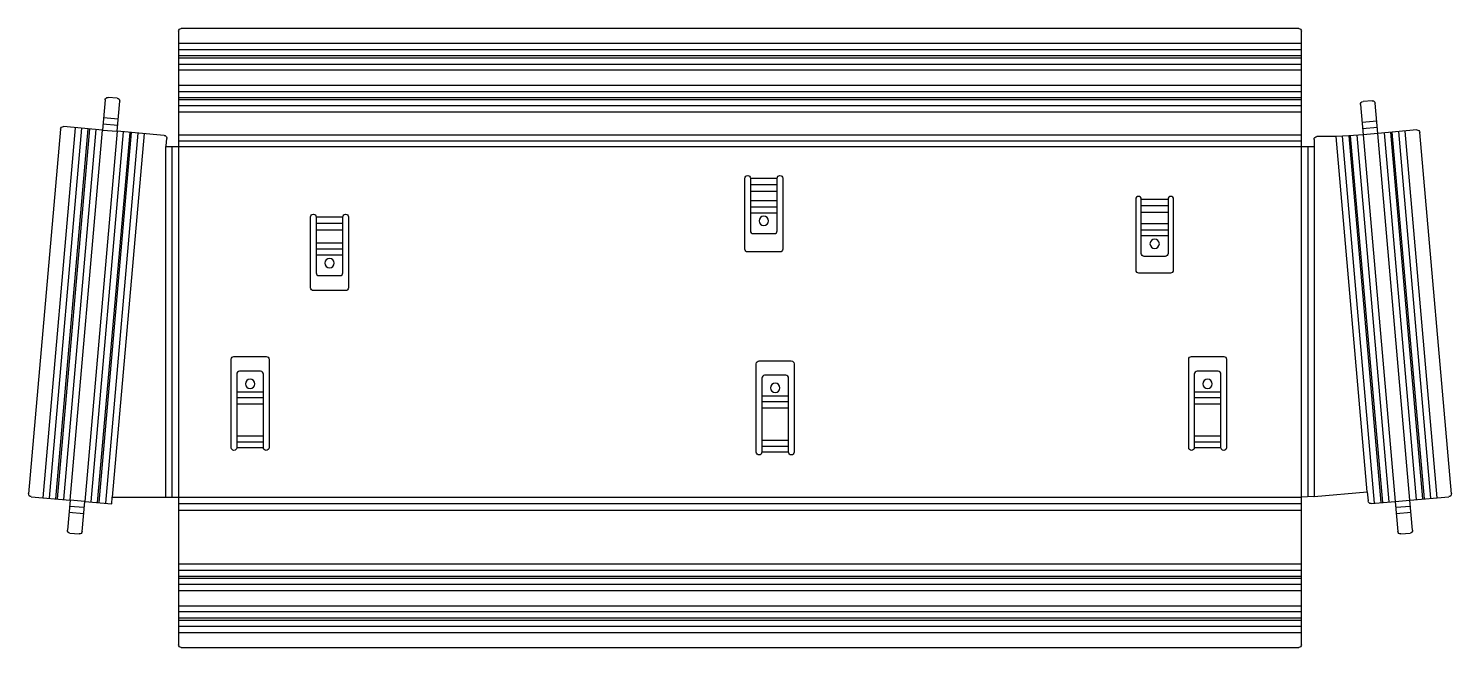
# Model space of a CAD drawing. Header units: millimetres. Extents: x -41 to 343, y 0 to 167.
import ezdxf

# ---------------------------------------------------------------- set-up
doc = ezdxf.new("R2010")
doc.units = ezdxf.units.MM

msp = doc.modelspace()

# ---------------------------------------------------------------- linework, layer by layer
at = {"layer": 'BEND'}
for p, q in [((-0.75, 161.28), (302.25, 161.28)), ((-0.75, 157.39), (302.25, 157.39)), ((-0.75, 150), (302.25, 150)), ((302.25, 146.1), (-0.75, 146.1)), ((-35.6, 40.26), (-26.87, 140.08)), ((-31.72, 39.92), (-22.99, 139.74)), ((-24.36, 39.27), (-15.62, 139.09)), ((-21.15, 141.28), (-17.17, 140.93)), ((-11.75, 138.75), (-20.48, 38.93)), ((318.75, 140.02), (322.73, 140.37)), ((324.57, 138.83), (333.22, 39.92)), ((328.45, 139.17), (337.1, 40.26)), ((-2.45, 40.52), (-2.45, 135.08)), ((-0.75, 136.68), (302.25, 136.68)), ((303.95, 135.08), (303.95, 40.69)), ((321.98, 38.93), (313.32, 137.91)), ((317.2, 138.18), (325.86, 39.27)), ((160.78, 124.79), (153.57, 124.79)), ((266.24, 119.13), (259.04, 119.13)), ((153.57, 118.85), (160.78, 118.85)), ((43.59, 114.35), (36.39, 114.35)), ((259.04, 112.7), (266.24, 112.7)), ((36.39, 107.51), (43.59, 107.51)), ((22.16, 67.32), (14.96, 67.32)), ((163.85, 66.23), (156.65, 66.23)), ((280.53, 67.32), (273.33, 67.32)), ((14.96, 55.5), (22.16, 55.5)), ((156.65, 54.3), (163.85, 54.3)), ((273.33, 55.5), (280.53, 55.5)), ((302.25, 38.73), (-0.75, 38.73)), ((-26.19, 37.73), (-30.18, 38.08)), ((331.68, 38.08), (327.69, 37.73)), ((-0.75, 20.88), (302.25, 20.88)), ((302.25, 16.98), (-0.75, 16.98)), ((302.25, 9.59), (-0.75, 9.59)), ((302.25, 5.7), (-0.75, 5.7))]:
    msp.add_line(p, q, dxfattribs=at)
at = {"layer": 'BEND_EXTENT'}
for p, q in [((-0.75, 162.98), (302.25, 162.98)), ((302.25, 159.58), (-0.75, 159.58)), ((-0.75, 159.08), (302.25, 159.08)), ((302.25, 155.69), (-0.75, 155.69)), ((-0.75, 151.69), (302.25, 151.69)), ((302.25, 148.3), (-0.75, 148.3)), ((-0.75, 147.8), (302.25, 147.8)), ((-21, 142.97), (-17.02, 142.62)), ((302.25, 144.41), (-0.75, 144.41)), ((-37.29, 40.41), (-28.56, 140.22)), ((-25.18, 139.93), (-33.91, 40.11)), ((-33.41, 40.07), (-24.68, 139.88)), ((-13.93, 138.94), (-22.67, 39.13)), ((-22.17, 39.08), (-13.44, 138.9)), ((-10.06, 138.61), (-18.64, 40.52)), ((-0.75, 138.28), (302.25, 138.28)), ((318.6, 141.71), (322.58, 142.06)), ((326.26, 138.97), (334.91, 40.07)), ((335.41, 40.11), (326.76, 139.02)), ((330.14, 139.31), (338.79, 40.41)), ((-4.14, 40.52), (-4.14, 135.08)), ((-0.75, 135.08), (-0.75, 40.52)), ((302.25, 135.08), (-0.75, 135.08)), ((302.25, 40.65), (302.25, 135.08)), ((305.64, 135.08), (305.64, 40.78)), ((320, 42.04), (311.62, 137.82)), ((315.02, 137.99), (323.67, 39.08)), ((324.17, 39.13), (315.51, 138.03)), ((153.57, 126.58), (160.78, 126.58)), ((160.78, 123), (153.57, 123)), ((153.57, 120.55), (160.78, 120.55)), ((259.04, 120.92), (266.24, 120.92)), ((36.39, 116.14), (43.59, 116.14)), ((160.78, 117.16), (153.57, 117.16)), ((266.24, 117.34), (259.04, 117.34)), ((43.59, 112.56), (36.39, 112.56)), ((259.04, 114.4), (266.24, 114.4)), ((36.39, 109.2), (43.59, 109.2)), ((266.24, 111.01), (259.04, 111.01)), ((43.59, 105.81), (36.39, 105.81)), ((14.96, 69.01), (22.16, 69.01)), ((22.16, 65.62), (14.96, 65.62)), ((156.65, 67.92), (163.85, 67.92)), ((273.33, 69.01), (280.53, 69.01)), ((280.53, 65.62), (273.33, 65.62)), ((163.85, 64.53), (156.65, 64.53)), ((14.96, 57.1), (22.16, 57.1)), ((22.16, 53.9), (14.96, 53.9)), ((156.65, 55.91), (163.85, 55.91)), ((273.33, 57.1), (280.53, 57.1)), ((280.53, 53.9), (273.33, 53.9)), ((163.85, 52.7), (156.65, 52.7)), ((-0.75, 40.52), (302.25, 40.52)), ((-26.34, 36.04), (-30.33, 36.39)), ((302.25, 36.93), (-0.75, 36.93)), ((331.83, 36.39), (327.84, 36.04)), ((-0.75, 22.57), (302.25, 22.57)), ((302.25, 19.18), (-0.75, 19.18)), ((-0.75, 18.68), (302.25, 18.68)), ((302.25, 15.29), (-0.75, 15.29)), ((-0.75, 11.29), (302.25, 11.29)), ((302.25, 7.89), (-0.75, 7.89)), ((-0.75, 7.39), (302.25, 7.39)), ((302.25, 4), (-0.75, 4))]:
    msp.add_line(p, q, dxfattribs=at)
for points in [[(-21.3, 139.59), (-17.31, 139.24), (-26.05, 39.42), (-30.03, 39.77)], [(322.88, 138.68), (318.89, 138.33), (327.55, 39.42), (331.53, 39.77)]]:
    msp.add_lwpolyline(points, close=True, dxfattribs=at)
at = {"layer": 'INTERIOR_PROFILES'}
for points in [[(162.27, 126.58), (162.27, 107.46, -0.414214), (161.53, 106.71), (152.82, 106.71, -0.414214), (152.07, 107.46), (152.07, 126.58, -1), (153.57, 126.58), (153.57, 112.41, 0.414214), (154.32, 111.66), (160.03, 111.66, 0.414214), (160.78, 112.41), (160.78, 126.58, -1)], [(266.24, 106.26, -0.414214), (265.49, 105.51), (259.79, 105.51, -0.414214), (259.04, 106.26), (259.04, 120.92, 1), (257.54, 120.92), (257.54, 101.81, 0.414214), (258.29, 101.06), (266.99, 101.06, 0.414214), (267.74, 101.81), (267.74, 120.92, 1), (266.24, 120.92)], [(37.14, 100.31), (42.84, 100.31, 0.414214), (43.59, 101.06), (43.59, 116.14, -1), (45.09, 116.14), (45.09, 97.02, -0.414214), (44.34, 96.27), (35.64, 96.27, -0.414214), (34.89, 97.02), (34.89, 116.14, -1), (36.39, 116.14), (36.39, 101.06, 0.414214)], [(14.96, 73.76), (14.96, 53.9, -1), (13.46, 53.9), (13.46, 77.75, -0.414214), (14.21, 78.5), (22.91, 78.5, -0.414214), (23.66, 77.75), (23.66, 53.9, -1), (22.16, 53.9), (22.16, 73.76, 0.414214), (21.41, 74.51), (15.71, 74.51, 0.414214)], [(163.1, 73.42), (157.4, 73.42, 0.414214), (156.65, 72.67), (156.65, 52.7, -1), (155.15, 52.7), (155.15, 76.55, -0.414214), (155.9, 77.3), (164.6, 77.3, -0.414214), (165.35, 76.55), (165.35, 52.7, -1), (163.85, 52.7), (163.85, 72.67, 0.414214)], [(273.33, 73.76), (273.33, 53.9, -1), (271.83, 53.9), (271.83, 77.75, -0.414214), (272.58, 78.5), (281.28, 78.5, -0.414214), (282.03, 77.75), (282.03, 53.9, -1), (280.53, 53.9), (280.53, 73.76, 0.414214), (279.78, 74.51), (274.08, 74.51, 0.414214)]]:
    msp.add_lwpolyline(points, format="xyb", close=True, dxfattribs=at)
at = {"layer": 'INTERIOR_PROFILES', "extrusion": (0, 0, -1)}
for centre in [(-157.17, 115.06), (-262.64, 108.91), (-39.99, 103.71), (-18.56, 71.11), (-160.25, 70.02), (-276.93, 71.11)]:
    msp.add_circle(centre, 1.26, dxfattribs=at)
at = {"layer": 'OUTER_PROFILES'}
for p, q in [((-0.75, 166.23), (-0.75, 144.41)), ((301.5, 166.98), (0, 166.98)), ((302.25, 135.08), (302.25, 166.23)), ((-20.59, 147.7), (-21.3, 139.59)), ((-17.29, 148.16), (-19.78, 148.38)), ((-17.31, 139.24), (-16.6, 147.35)), ((318.18, 146.44), (318.89, 138.33)), ((321.36, 147.47), (318.87, 147.25)), ((322.88, 138.68), (322.17, 146.79)), ((-0.75, 144.41), (-0.75, 138.28)), ((-32.61, 139.83), (-41.21, 41.5)), ((-21.3, 139.59), (-31.79, 140.51)), ((-4.63, 138.13), (-17.31, 139.24)), ((-0.75, 138.28), (-0.75, 135.08)), ((318.89, 138.33), (315.02, 137.99)), ((333.37, 139.6), (322.88, 138.68)), ((342.71, 41.5), (334.19, 138.91)), ((-4.14, 135.08), (-4.12, 135.34)), ((-0.75, 135.08), (-4.14, 135.08)), ((-4.12, 135.34), (-3.95, 137.32)), ((305.64, 135.08), (302.25, 135.08)), ((305.64, 137.07), (305.64, 135.08)), ((311.62, 137.82), (306.39, 137.82)), ((315.02, 137.99), (311.62, 137.82)), ((-40.53, 40.69), (-30.03, 39.77)), ((-30.03, 39.77), (-30.74, 31.66)), ((-26.76, 31.31), (-26.05, 39.42)), ((-26.05, 39.42), (-18.79, 38.79)), ((-18.79, 38.79), (-18.64, 40.52)), ((-18.64, 40.52), (-0.75, 40.52)), ((-0.75, 40.52), (-0.75, 36.93)), ((302.25, 36.93), (302.25, 40.52)), ((305.63, 40.78), (305.64, 40.78)), ((305.64, 40.78), (320, 42.04)), ((320, 42.04), (320.22, 39.53)), ((321.04, 38.85), (327.55, 39.42)), ((327.55, 39.42), (328.26, 31.31)), ((331.53, 39.77), (342.03, 40.69)), ((332.24, 31.66), (331.53, 39.77)), ((-0.75, 36.93), (-0.75, 22.57)), ((302.25, 22.57), (302.25, 36.93)), ((-30.06, 30.85), (-27.57, 30.63)), ((329.07, 30.63), (331.56, 30.85)), ((-0.75, 22.57), (-0.75, 0.75)), ((302.25, 0.75), (302.25, 22.57)), ((0, 0), (301.5, 0))]:
    msp.add_line(p, q, dxfattribs=at)
for points in [[(-3.95, 137.5), (-3.95, 137.32)], [(305.63, 40.78), (302.25, 40.52)]]:
    msp.add_lwpolyline(points, dxfattribs=at)
at = {"layer": 'OUTER_PROFILES', "extrusion": (0, 0, -1)}
for centre, start, end in [((0, 166.23), 0, 90), ((-301.5, 166.23), 90, 180), ((19.84, 147.64), 5, 95), ((17.35, 147.42), 95, 185), ((-318.93, 146.51), -5, 85), ((-321.42, 146.72), 85, 175), ((31.86, 139.76), 5, 95), ((-333.44, 138.85), 85, 175), ((4.69, 137.38), 95, 170.8126), ((-306.39, 137.07), 0, 90), ((40.46, 41.44), -85, 5), ((-320.97, 39.6), 265, 355), ((-341.96, 41.44), 175, 265), ((29.99, 31.59), -85, 5), ((27.5, 31.37), 185, 275), ((-329, 31.37), 265, 355), ((-331.49, 31.59), 175, 265), ((0, 0.75), -90, 0), ((-301.5, 0.75), 180, 270)]:
    msp.add_arc(centre, 0.75, start, end, dxfattribs=at)

doc.saveas('drawing.dxf')
